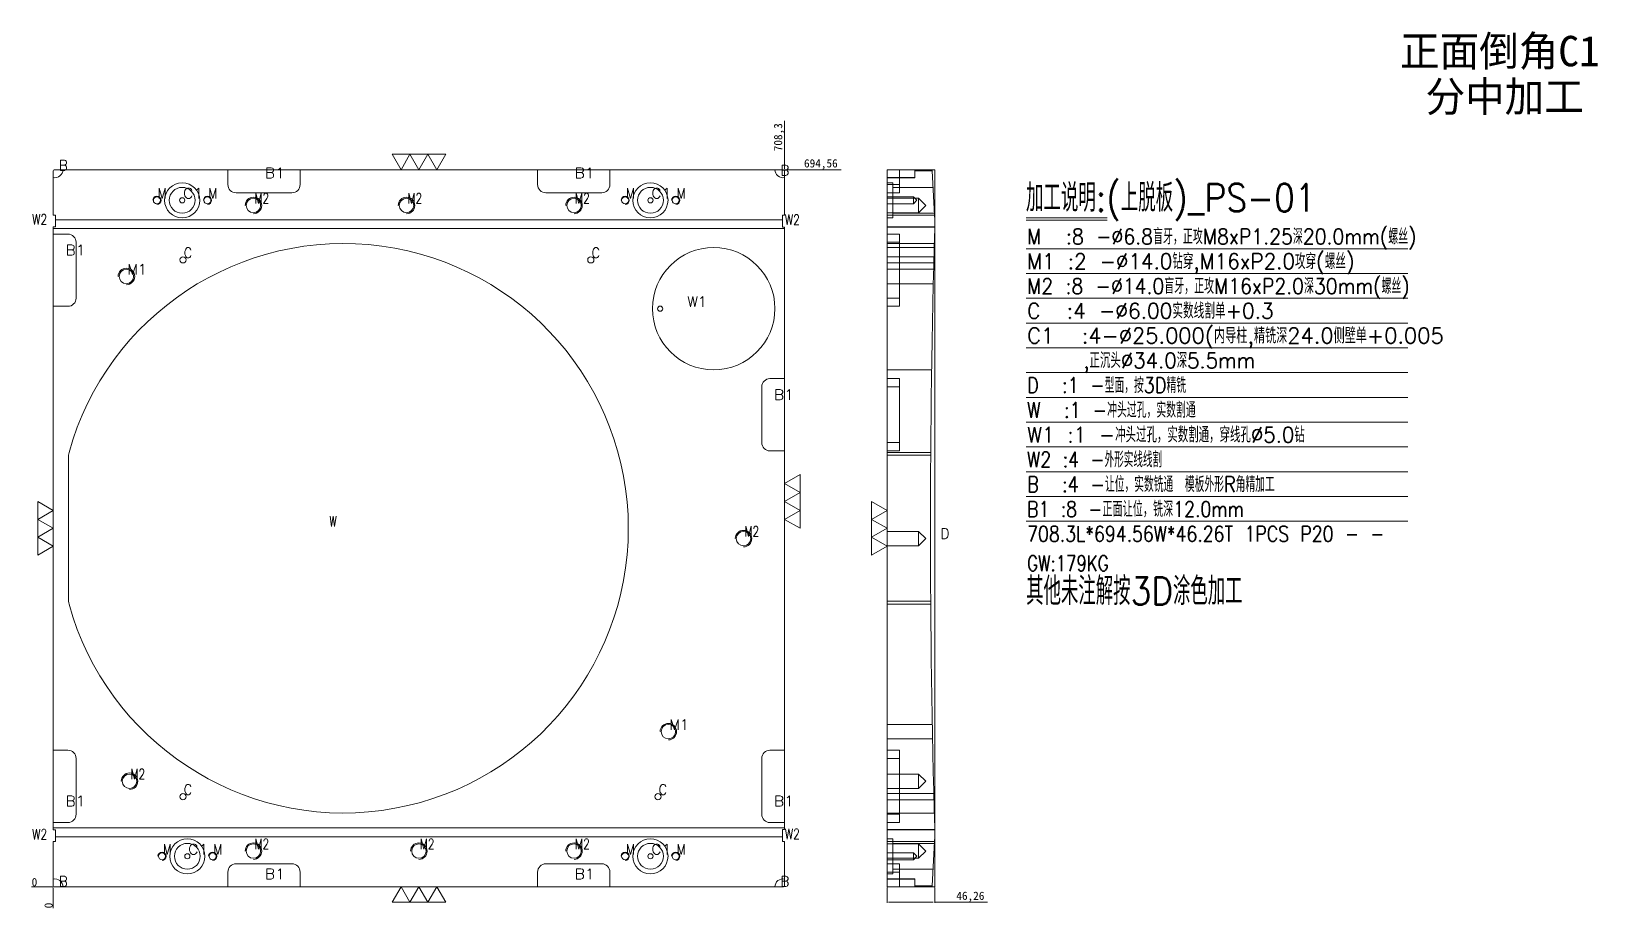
# Model space of a CAD drawing. Header units: millimetres. Extents: x 10466 to 11983, y 48763 to 49612.
import ezdxf
from ezdxf.enums import TextEntityAlignment as Align

# ---------------------------------------------------------------- set-up
doc = ezdxf.new("R2010")
doc.units = ezdxf.units.MM
doc.linetypes.add('DASHED', pattern=[0])
for name, color, linetype in [('dim', 4, 'Continuous'), ('PS', 7, 'Continuous'), ('PS_W', 1, 'Continuous')]:
    doc.layers.add(name, color=color, linetype=linetype)
doc.styles.add('_PUG_ERP', font='txt')
doc.styles.add('chinesef_fs', font='txt.shx', dxfattribs={"bigfont": 'gbcbig.shx'})
doc.dimstyles.new('_PUG_ERP', dxfattribs={"dimtxt": 8, "dimasz": 1.5, "dimexe": 0.5, "dimexo": 0.5, "dimgap": 0.5, "dimtad": 1, "dimtxsty": '_PUG_ERP', "dimblk": 'CLOSEDBLANK', "dimcen": 0, "dimclrd": 4, "dimclre": 4, "dimclrt": 3, "dimazin": 3, "dimtfac": 1, "dimtmove": 0, "dimatfit": 3, "dimldrblk": 'CLOSEDBLANK', "dimlwd": 9, "dimlwe": 9})

# ---------------------------------------------------------------- blocks, each defined once
blk = doc.blocks.new('*D733')
at = {"layer": 'Defpoints', "color": 0}
for p in [(11195.8, 49478.3), (11210.8, 49478.3), (10487.5, 48783.7)]:
    blk.add_point(p, dxfattribs=at)
at = {"layer": 'dim', "color": 4, "lineweight": 9}
for p, q in [((11196.3, 49478.3), (11204.8, 49478.3)), ((11204.8, 49478.3), (11207.8, 49478.3)), ((11207.8, 49478.3), (11250.5, 49478.3))]:
    blk.add_line(p, q, dxfattribs=at)
at = {"layer": 'dim', "color": 3, "lineweight": 13, "insert": (11230.9, 49483.5), "char_height": 8, "attachment_point": 5, "style": '_PUG_ERP'}
blk.add_mtext('694,56', dxfattribs=at)
blk = doc.blocks.new('_ClosedBlank')
blk = doc.blocks.new('*D734')
at = {"layer": 'Defpoints', "color": 0}
for p in [(10472.5, 48783.7), (10487.5, 48783.7), (10487.5, 48783.7)]:
    blk.add_point(p, dxfattribs=at)
at = {"layer": 'dim', "color": 4, "lineweight": 9}
blk.add_line((10487, 48783.7), (10466.6, 48783.7), dxfattribs=at)
at = {"layer": 'dim', "color": 3, "lineweight": 13, "insert": (10469.3, 48788.2), "char_height": 8, "attachment_point": 5, "style": '_PUG_ERP'}
blk.add_mtext('0', dxfattribs=at)
blk = doc.blocks.new('*D735')
at = {"layer": 'Defpoints', "color": 0}
for p in [(10487.5, 48783.7), (10487.5, 48783.7), (10487.5, 48768.7)]:
    blk.add_point(p, dxfattribs=at)
at = {"layer": 'dim', "color": 4, "lineweight": 9}
blk.add_line((10487.5, 48783.2), (10487.5, 48762.9), dxfattribs=at)
at = {"layer": 'dim', "color": 3, "lineweight": 13, "insert": (10483, 48765.6), "char_height": 8, "attachment_point": 5, "rotation": 90, "style": '_PUG_ERP'}
blk.add_mtext('0', dxfattribs=at)
blk = doc.blocks.new('*D736')
at = {"layer": 'Defpoints', "color": 0}
for p in [(11195.8, 49493.3), (11195.8, 49478.3), (10487.5, 48783.7)]:
    blk.add_point(p, dxfattribs=at)
at = {"layer": 'dim', "color": 4, "lineweight": 9}
for p, q in [((11195.8, 49490.3), (11195.8, 49525.8)), ((11195.8, 49487.3), (11195.8, 49490.3)), ((11195.8, 49478.8), (11195.8, 49487.3))]:
    blk.add_line(p, q, dxfattribs=at)
at = {"layer": 'dim', "color": 3, "lineweight": 13, "insert": (11190.5, 49509.8), "char_height": 8, "attachment_point": 5, "rotation": 90, "style": '_PUG_ERP'}
blk.add_mtext('708,3', dxfattribs=at)
blk = doc.blocks.new('*D737')
at = {"layer": 'Defpoints', "color": 0}
for p in [(11295, 48783.7), (11341.3, 48783.7), (11341.3, 48768.7)]:
    blk.add_point(p, dxfattribs=at)
at = {"layer": 'dim', "color": 4, "lineweight": 9}
for p, q in [((11295, 48783.2), (11295, 48768.2)), ((11341.3, 48783.2), (11341.3, 48768.2)), ((11296.5, 48768.7), (11339.8, 48768.7)), ((11341.3, 48768.7), (11392.2, 48768.7))]:
    blk.add_line(p, q, dxfattribs=at)
at = {"layer": 'dim', "color": 3, "lineweight": 13, "insert": (11375.7, 48774), "char_height": 8, "attachment_point": 5, "style": '_PUG_ERP'}
blk.add_mtext('46,26', dxfattribs=at)

msp = doc.modelspace()

# ---------------------------------------------------------------- linework, layer by layer
at = {"layer": 'dim', "color": 8, "linetype": 'Continuous', "lineweight": 18}
for p, q in [((11429.874, 49431.835), (11508.12, 49431.835)), ((11429.874, 49429.585), (11508.12, 49429.585)), ((11429.874, 49401.835), (11799.234, 49401.835)), ((11429.874, 49377.835), (11799.234, 49377.835)), ((11429.874, 49353.835), (11799.234, 49353.835)), ((11429.874, 49353.835), (11799.234, 49353.835)), ((11429.874, 49329.835), (11799.234, 49329.835)), ((11429.874, 49305.835), (11799.234, 49305.835)), ((11429.874, 49281.835), (11799.234, 49281.835)), ((11429.874, 49257.835), (11799.234, 49257.835)), ((11429.874, 49233.835), (11799.234, 49233.835)), ((11429.874, 49209.835), (11799.234, 49209.835)), ((11429.874, 49185.835), (11799.234, 49185.835)), ((11429.874, 49161.835), (11799.234, 49161.835)), ((11429.874, 49137.835), (11799.234, 49137.835))]:
    msp.add_line(p, q, dxfattribs=at)
at = {"layer": 'dim', "lineweight": 13}
for points in [[(10867.604, 49493.279), (10858.944, 49478.279), (10850.284, 49493.279), (10841.623, 49478.279), (10832.963, 49493.279), (10824.303, 49478.279), (10815.643, 49493.279), (10867.604, 49493.279)], [(11210.773, 49131), (11195.773, 49139.66), (11210.773, 49148.321), (11195.773, 49156.981), (11210.773, 49165.641), (11195.773, 49174.301), (11210.773, 49182.962), (11210.773, 49131)], [(10472.473, 49156.981), (10487.473, 49148.321), (10472.473, 49139.66), (10487.473, 49131), (10472.473, 49122.34), (10487.473, 49113.679), (10472.473, 49105.019), (10472.473, 49156.981)], [(11280.016, 49156.981), (11295.016, 49148.321), (11280.016, 49139.66), (11295.016, 49131), (11280.016, 49122.34), (11295.016, 49113.679), (11280.016, 49105.019), (11280.016, 49156.981)], [(10815.643, 48768.721), (10824.303, 48783.721), (10832.963, 48768.721), (10841.623, 48783.721), (10850.284, 48768.721), (10858.944, 48783.721), (10867.604, 48768.721), (10815.643, 48768.721)]]:
    msp.add_lwpolyline(points, close=True, dxfattribs=at)
at = {"layer": 'dim', "color": 252, "linetype": 'DASHED', "lineweight": 13, "ltscale": 0.2}
msp.add_lwpolyline([(11295.016, 48783.721), (11341.272, 48783.721), (11341.272, 49478.279), (11295.016, 49478.279)], close=True, dxfattribs=at)
at = {"layer": 'PS', "color": 2, "linetype": 'Continuous', "lineweight": 18}
for p, q in [((10487.473, 49477.229), (10487.473, 49470.73)), ((10487.473, 49434.329), (10487.473, 49470.73)), ((10496.963, 49478.279), (10488.523, 49478.279)), ((10496.963, 49478.279), (10656.623, 49478.279)), ((10726.623, 49478.279), (10656.623, 49478.279)), ((10726.623, 49478.279), (10956.623, 49478.279)), ((11026.623, 49478.279), (10956.623, 49478.279)), ((11026.623, 49478.279), (11186.283, 49478.279)), ((11194.723, 49478.279), (11186.283, 49478.279)), ((11195.773, 49470.73), (11195.773, 49477.229)), ((11195.773, 49470.73), (11195.773, 49434.329)), ((11322.016, 49478.279), (11295.016, 49478.279)), ((11322.016, 49470.73), (11295.016, 49470.73)), ((11322.016, 49478.279), (11338.586, 49478.279)), ((11338.586, 49478.279), (11338.641, 49477.229)), ((11340.889, 49434.329), (11338.641, 49477.229)), ((10487.473, 49416), (10487.473, 49423.129)), ((11195.773, 49422.629), (11195.773, 49276)), ((11341.124, 49429.846), (11340.889, 49434.329)), ((10487.473, 49416), (10487.473, 49346)), ((10487.473, 48916), (10487.473, 49346)), ((11195.773, 49206), (11195.773, 49276)), ((11195.773, 49206), (11195.773, 48916)), ((10487.473, 48916), (10487.473, 48846)), ((11195.773, 48846), (11195.773, 48916)), ((10487.473, 48838.871), (10487.473, 48846)), ((11195.773, 48846), (11195.773, 48839.371)), ((11340.889, 48827.671), (11341.124, 48832.154)), ((10487.473, 48791.27), (10487.473, 48827.671)), ((11195.773, 48827.671), (11195.773, 48791.27)), ((11338.641, 48784.771), (11340.889, 48827.671)), ((10487.473, 48791.27), (10487.473, 48784.771)), ((11195.773, 48784.771), (11195.773, 48791.27)), ((11322.016, 48791.27), (11295.016, 48791.27)), ((11338.586, 48783.721), (11338.641, 48784.771)), ((10488.523, 48783.721), (10496.963, 48783.721)), ((10496.963, 48783.721), (10656.623, 48783.721)), ((10656.623, 48783.721), (10726.623, 48783.721)), ((10726.623, 48783.721), (10956.623, 48783.721)), ((10956.623, 48783.721), (11026.623, 48783.721)), ((11026.623, 48783.721), (11186.283, 48783.721)), ((11186.283, 48783.721), (11194.723, 48783.721)), ((11295.016, 48783.721), (11322.016, 48783.721)), ((11338.586, 48783.721), (11322.016, 48783.721))]:
    msp.add_line(p, q, dxfattribs=at)
at = {"layer": 'PS', "color": 31, "linetype": 'Continuous', "lineweight": 18}
for p, q in [((10656.623, 49478.279), (10656.623, 49464)), ((10726.623, 49464), (10726.623, 49478.279)), ((10956.623, 49478.279), (10956.623, 49464)), ((11026.623, 49464), (11026.623, 49478.279)), ((11322.016, 49478.279), (11322.016, 49477.229)), ((11322.016, 49470.73), (11322.016, 49477.229)), ((10664.623, 49456), (10718.623, 49456)), ((10964.623, 49456), (11018.623, 49456)), ((10501.623, 49416), (10487.473, 49416)), ((10509.623, 49354), (10509.623, 49408)), ((10487.473, 49346), (10501.623, 49346)), ((11195.773, 49276), (11181.623, 49276)), ((11307.016, 49276), (11295.016, 49276)), ((11307.016, 49206), (11307.016, 49276)), ((11173.623, 49268), (11173.623, 49214)), ((11181.623, 49206), (11195.773, 49206)), ((11295.016, 49206), (11307.016, 49206)), ((10501.623, 48916), (10487.473, 48916)), ((10509.623, 48854), (10509.623, 48908)), ((11173.623, 48908), (11173.623, 48854)), ((11195.773, 48916), (11181.623, 48916)), ((11307.016, 48916), (11295.016, 48916)), ((11307.016, 48846), (11307.016, 48916)), ((10487.473, 48846), (10501.623, 48846)), ((11181.623, 48846), (11195.773, 48846)), ((11295.016, 48846), (11307.016, 48846)), ((10718.623, 48806), (10664.623, 48806)), ((11018.623, 48806), (10964.623, 48806)), ((10656.623, 48798), (10656.623, 48783.721)), ((10726.623, 48783.721), (10726.623, 48798)), ((10956.623, 48798), (10956.623, 48783.721)), ((11026.623, 48783.721), (11026.623, 48798)), ((11322.016, 48784.771), (11322.016, 48791.27)), ((11322.016, 48783.721), (11322.016, 48784.771))]:
    msp.add_line(p, q, dxfattribs=at)
at = {"layer": 'PS', "color": 56, "linetype": 'Continuous', "lineweight": 18}
for p, q in [((11295.016, 49470.73), (11295.016, 49478.279)), ((11295.016, 49470.73), (11295.016, 49434.329)), ((11295.016, 49422.629), (11295.016, 49434.329)), ((11295.016, 49422.629), (11295.016, 49276)), ((11295.016, 49276), (11295.016, 49268)), ((11295.016, 49268), (11295.016, 49214)), ((11295.016, 49214), (11295.016, 49206)), ((11295.016, 49206), (11295.016, 48916)), ((11295.016, 48916), (11295.016, 48908)), ((11295.016, 48908), (11295.016, 48854)), ((11295.016, 48854), (11295.016, 48846)), ((11295.016, 48846), (11295.016, 48839.371)), ((11295.016, 48839.371), (11295.016, 48827.671)), ((11295.016, 48827.671), (11295.016, 48791.27)), ((11295.016, 48791.27), (11295.016, 48783.721))]:
    msp.add_line(p, q, dxfattribs=at)
at = {"layer": 'PS', "color": 31, "linetype": 'DASHED', "lineweight": 13, "ltscale": 0.895629}
for p, q in [((11295.016, 49470.589), (11322.016, 49470.589)), ((11307.016, 49478.279), (11307.016, 49464)), ((11322.016, 49470.73), (11322.016, 49470.589)), ((11300.516, 49465.7), (11295.016, 49465.7)), ((11295.016, 49456), (11307.016, 49456)), ((11300.516, 49448.7), (11300.516, 49465.7)), ((11307.016, 49456), (11307.016, 49464)), ((11300.516, 49431.7), (11300.516, 49448.7)), ((11295.016, 49431.7), (11300.516, 49431.7)), ((11307.016, 49416), (11295.016, 49416)), ((11307.016, 49408), (11307.016, 49416)), ((11307.016, 49408), (11307.016, 49354)), ((11295.016, 49346), (11307.016, 49346)), ((11307.016, 49346), (11307.016, 49354)), ((11300.516, 48830.3), (11295.016, 48830.3)), ((11300.516, 48813.3), (11300.516, 48830.3)), ((11307.016, 48806), (11295.016, 48806)), ((11300.516, 48796.3), (11300.516, 48813.3)), ((11307.016, 48798), (11307.016, 48806)), ((11295.016, 48796.3), (11300.516, 48796.3)), ((11322.016, 48791.411), (11295.016, 48791.411)), ((11307.016, 48798), (11307.016, 48783.721)), ((11322.016, 48791.411), (11322.016, 48791.27))]:
    msp.add_line(p, q, dxfattribs=at)
at = {"layer": 'PS', "color": 155, "linetype": 'Continuous', "lineweight": 18}
for p, q in [((11338.641, 49477.229), (11322.016, 49477.229)), ((11307.016, 49268), (11295.016, 49268)), ((11295.016, 49214), (11307.016, 49214)), ((11307.016, 48908), (11295.016, 48908)), ((11295.016, 48854), (11307.016, 48854)), ((11322.016, 48784.771), (11338.641, 48784.771))]:
    msp.add_line(p, q, dxfattribs=at)
at = {"layer": 'PS', "color": 155, "linetype": 'DASHED', "lineweight": 13, "ltscale": 0.895629}
for p, q in [((11307.016, 49464), (11295.016, 49464)), ((11195.773, 49421.304), (10487.473, 49421.304)), ((11295.016, 49408), (11307.016, 49408)), ((11307.016, 49354), (11295.016, 49354)), ((11337.284, 49204.453), (11295.016, 49204.453)), ((11337.264, 49201.79), (11295.016, 49201.79)), ((11337.264, 49060.277), (11295.016, 49060.277)), ((11337.284, 49057.478), (11295.016, 49057.478)), ((11195.773, 48840.696), (10487.473, 48840.696)), ((11295.016, 48798), (11307.016, 48798))]:
    msp.add_line(p, q, dxfattribs=at)
at = {"layer": 'PS', "color": 5, "linetype": 'DASHED', "lineweight": 13, "ltscale": 0.895629}
for p, q in [((11320.596, 49452.103), (11295.016, 49452.103)), ((11323.999, 49448.7), (11320.596, 49452.103)), ((11320.596, 49452.103), (11320.596, 49445.297)), ((11325.596, 49450.703), (11295.016, 49450.703)), ((11295.016, 49445.297), (11320.596, 49445.297)), ((11295.016, 49436.697), (11325.596, 49436.697)), ((11320.596, 49445.297), (11323.999, 49448.7)), ((11332.599, 49443.7), (11325.596, 49450.703)), ((11325.596, 49450.703), (11325.596, 49436.697)), ((11325.596, 49436.697), (11332.599, 49443.7)), ((11340.163, 49381.937), (11295.016, 49381.937)), ((11295.016, 49367.931), (11339.821, 49367.931)), ((11325.596, 49128.003), (11295.016, 49128.003)), ((11332.599, 49121), (11325.596, 49128.003)), ((11325.596, 49128.003), (11325.596, 49113.997)), ((11325.596, 49113.997), (11332.599, 49121)), ((11295.016, 49113.997), (11325.596, 49113.997)), ((11338.818, 48941.031), (11295.016, 48941.031)), ((11295.016, 48927.025), (11339.094, 48927.025)), ((11325.596, 48892.975), (11295.016, 48892.975)), ((11332.599, 48885.972), (11325.596, 48892.975)), ((11325.596, 48892.975), (11325.596, 48878.969)), ((11295.016, 48878.969), (11325.596, 48878.969)), ((11325.596, 48878.969), (11332.599, 48885.972)), ((11325.596, 48825.303), (11295.016, 48825.303)), ((11320.596, 48816.703), (11295.016, 48816.703)), ((11323.999, 48813.3), (11320.596, 48816.703)), ((11320.596, 48816.703), (11320.596, 48809.897)), ((11332.599, 48818.3), (11325.596, 48825.303)), ((11325.596, 48825.303), (11325.596, 48811.297)), ((11325.596, 48811.297), (11332.599, 48818.3)), ((11295.016, 48811.297), (11325.596, 48811.297)), ((11295.016, 48809.897), (11320.596, 48809.897)), ((11320.596, 48809.897), (11323.999, 48813.3))]:
    msp.add_line(p, q, dxfattribs=at)
at = {"layer": 'PS', "color": 42, "linetype": 'Continuous', "lineweight": 18}
for centre, radius in [((10587.873, 49448.7), 3.403), ((10612.373, 49448.7), 17), ((10612.373, 49448.7), 12.5), ((10636.873, 49448.7), 3.403), ((11041.373, 49448.7), 3.403), ((11065.873, 49448.7), 17), ((11065.873, 49448.7), 12.5), ((11090.373, 49448.7), 3.403), ((10612.373, 49448.7), 2.5), ((10681.373, 49443.7), 7.003), ((10829.623, 49443.7), 7.003), ((10991.873, 49443.7), 7.003), ((11065.873, 49448.7), 2.5), ((10558.363, 49374.934), 7.003), ((11075.273, 49343.721), 2.5), ((11156.023, 49121), 7.003), ((11083.2, 48934.028), 7.003), ((10561.384, 48885.972), 7.003), ((10617.373, 48813.3), 17), ((11065.873, 48813.3), 17), ((10592.873, 48813.3), 3.403), ((10617.373, 48813.3), 12.5), ((10617.373, 48813.3), 2.5), ((10641.873, 48813.3), 3.403), ((10681.373, 48818.3), 7.003), ((10841.623, 48818.3), 7.003), ((10991.873, 48818.3), 7.003), ((11041.373, 48813.3), 3.403), ((11065.873, 48813.3), 12.5), ((11065.873, 48813.3), 2.5), ((11090.373, 48813.3), 3.403)]:
    msp.add_circle(centre, radius, dxfattribs=at)
at = {"layer": 'PS', "color": 2, "linetype": 'Continuous', "lineweight": 18}
for centre, radius, start, end in [((10488.523, 49477.229), 1.05, 90, 180), ((11194.723, 49477.229), 1.05, 0, 90), ((21337.014, 49131), 10000, 178.336445, 181.663552), ((11237.637, 49424.313), 103.635, 359.069082, 3.0606), ((11237.637, 49424.313), 103.635, 358.336445, 359.069082), ((11237.637, 48837.687), 103.635, 356.939574, 0.931091), ((11237.637, 48837.687), 103.635, 0.931091, 1.663552), ((10488.523, 48784.771), 1.05, 180, 270), ((11194.723, 48784.771), 1.05, 270, 0)]:
    msp.add_arc(centre, radius, start, end, dxfattribs=at)
at = {"layer": 'PS', "color": 31, "linetype": 'Continuous', "lineweight": 18}
for centre, start, end in [((10488.969, 49478.589), 259.222151, 357.779261), ((11194.277, 49478.589), 182.220739, 280.777849), ((10664.623, 49464), 180, 270), ((10718.623, 49464), 270, 0), ((10964.623, 49464), 180, 270), ((11018.623, 49464), 270, 0), ((10501.623, 49408), 0, 90), ((10501.623, 49354), 270, 0), ((11181.623, 49268), 90, 180), ((11181.623, 49214), 180, 270), ((10501.623, 48908), 0, 90), ((11181.623, 48908), 90, 180), ((10501.623, 48854), 270, 0), ((11181.623, 48854), 180, 270), ((10664.623, 48798), 90, 180), ((10718.623, 48798), 0, 90), ((10964.623, 48798), 90, 180), ((11018.623, 48798), 0, 90), ((10488.969, 48783.411), 2.220739, 100.777849), ((11194.277, 48783.411), 79.222151, 177.779261)]:
    msp.add_arc(centre, 8, start, end, dxfattribs=at)
at = {"layer": 'PS', "color": 42, "linetype": 'Continuous', "lineweight": 13}
for centre, radius in [((10587.873, 49448.7), 4), ((10636.873, 49448.7), 4), ((10681.373, 49443.7), 8), ((10829.623, 49443.7), 8), ((10991.873, 49443.7), 8), ((11041.373, 49448.7), 4), ((11090.373, 49448.7), 4), ((10558.363, 49374.934), 8), ((11156.023, 49121), 8), ((11083.2, 48934.028), 8), ((10561.384, 48885.972), 8), ((10592.873, 48813.3), 4), ((10641.873, 48813.3), 4), ((10681.373, 48818.3), 8), ((10841.623, 48818.3), 8), ((10991.873, 48818.3), 8), ((11041.373, 48813.3), 4), ((11090.373, 48813.3), 4)]:
    msp.add_arc(centre, radius, 270, 180, dxfattribs=at)
at = {"layer": 'PS', "color": 155, "linetype": 'DASHED', "lineweight": 13, "ltscale": 0.895629}
for points, degree in [([(10489.673, 49429.846), (11193.623, 49429.846)], 1), ([(11193.623, 48832.154), (10958.973, 48832.154), (10724.323, 48832.154), (10489.673, 48832.154)], 3)]:
    msp.add_open_spline(points, degree=degree, dxfattribs=at)
at = {"layer": 'PS_W', "color": 1, "linetype": 'DASHED', "lineweight": 13, "ltscale": 0.895629}
for p, q in [((11339.481, 49461.2), (11300.516, 49461.2)), ((11295.016, 49423.129), (11341.265, 49423.129)), ((11300.516, 49436.2), (11340.791, 49436.2)), ((11340.818, 49406.8), (11295.016, 49406.8)), ((11340.715, 49403.05), (11295.016, 49403.05)), ((11340.473, 49394), (11295.016, 49394)), ((11295.016, 49388), (11340.317, 49388)), ((11295.016, 49284.45), (11338.191, 49284.45)), ((11340.317, 48874), (11295.016, 48874)), ((11295.016, 48868), (11340.473, 48868)), ((11295.016, 48855.2), (11340.818, 48855.2)), ((11295.016, 48838.871), (11341.265, 48838.871)), ((11340.791, 48825.8), (11300.516, 48825.8)), ((11300.516, 48800.8), (11339.481, 48800.8))]:
    msp.add_line(p, q, dxfattribs=at)
at = {"layer": 'PS_W', "color": 1, "linetype": 'Continuous', "lineweight": 18}
for p, q in [((10487.473, 49434.329), (10489.673, 49434.329)), ((10489.673, 49423.129), (10487.473, 49423.129)), ((10489.673, 49423.129), (10489.673, 49434.329)), ((11193.623, 49422.629), (11193.623, 49434.329)), ((11195.773, 49434.329), (11193.623, 49434.329)), ((11193.623, 49422.629), (11195.773, 49422.629)), ((11340.889, 49434.329), (11295.016, 49434.329)), ((11341.258, 49422.629), (11295.016, 49422.629)), ((10489.673, 48838.871), (10487.473, 48838.871)), ((10489.673, 48827.671), (10489.673, 48838.871)), ((11193.623, 48839.371), (11193.623, 48827.671)), ((11195.773, 48839.371), (11193.623, 48839.371)), ((11295.016, 48839.371), (11341.258, 48839.371)), ((10487.473, 48827.671), (10489.673, 48827.671)), ((11193.623, 48827.671), (11195.773, 48827.671)), ((11295.016, 48827.671), (11340.889, 48827.671))]:
    msp.add_line(p, q, dxfattribs=at)
at = {"layer": 'PS_W', "color": 1, "lineweight": 13}
msp.add_lwpolyline([(10502.423, 49201.79), (10502.423, 49060.277, 0.06756219), (10502.803, 49057.478, 7.37037218), (10502.785, 49204.453)], format="xyb", dxfattribs=at)
msp.add_lwpolyline([(11127.123, 49284.45, 0.99992004), (11127.123, 49403.05, 0.99991983)], format="xyb", close=True, dxfattribs=at)
at = {"layer": 'PS_W', "color": 1, "linetype": 'Continuous', "lineweight": 18}
for centre in [(10613.123, 49391), (11008.123, 49391), (10613.123, 48871), (11073.123, 48871)]:
    msp.add_circle(centre, 3, dxfattribs=at)
msp.add_arc((10512.423, 49201.79), 10, 164.554069, 180, dxfattribs=at)

# ---------------------------------------------------------------- texts
at = {"layer": 'dim'}
for s, p in [('正面倒角C1', (11888.481, 49593.682)), ('分中加工', (11893.14, 49549.66))]:
    msp.add_text(s, height=29.4613, dxfattribs=at).set_placement(p, align=Align.MIDDLE)
at = {"layer": 'dim', "color": 4, "lineweight": 13, "style": 'chinesef_fs'}
for s, height, width, p in [('B', 10, 0.9609, (10492.933, 49477.596)), ('B', 10, 0.9609, (11191.743, 49472.798)), ('B1', 10, 1.1106, (10692.338, 49470.302)), ('B1', 10, 1.1106, (10992.338, 49470.302)), ('加工说明:(上脱板)_PS-01', 27, 0.8704, (11429.491, 49437.71)), ('M', 10, 0.8408, (10588.668, 49450.552)), ('C1', 10, 1.1106, (10613.169, 49450.553)), ('M', 10, 0.8408, (10637.668, 49450.552)), ('M2', 10, 0.7599, (10682.248, 49445.592)), ('M2', 10, 0.7599, (10830.498, 49445.592)), ('M2', 10, 0.7599, (10992.748, 49445.592)), ('M', 10, 0.8408, (11042.168, 49450.552)), ('C1', 10, 1.1106, (11066.669, 49450.553)), ('M', 10, 0.8408, (11091.168, 49450.552)), ('W2', 10, 0.7599, (10467.223, 49425.141)), ('W2', 10, 0.7599, (11196.121, 49424.891)), ('M  :8 -%%c6.8盲牙，正攻M8xP1.25深20.0mm(螺丝)', 15, 0.8929, (11430.669, 49406.099)), ('B1', 10, 1.1106, (10499.263, 49395.412)), ('C', 10, 0.8969, (10613.898, 49392.842)), ('C', 10, 0.8969, (11008.898, 49392.842)), ('M1 :2 -%%c14.0钻穿,M16xP2.0攻穿(螺丝)', 15, 0.9446, (11430.669, 49382.099)), ('M1', 10, 0.9957, (10559.238, 49376.826)), ('M2 :8 -%%c14.0盲牙，正攻M16xP2.0深30mm(螺丝)', 15, 0.892, (11430.669, 49358.099)), ('W1', 10, 0.9957, (11101.645, 49345.562)), ('C1  :4-%%c25.000(内导柱,精铣深24.0侧壁单+0.005', 15, 0.9963, (11430.669, 49310.099)), ('    ,正沉头%%c34.0深5.5mm', 15, 0.9355, (11430.669, 49286.099)), ('D  :1 -型面，按3D精铣', 15, 0.8387, (11430.669, 49262.099)), ('B1', 10, 1.1106, (11185.413, 49255.412)), ('B  :4 -让位，实数铣通 模板外形R角精加工', 15, 0.8407, (11430.669, 49166.099)), ('B1 :8 -正面让位，铣深12.0mm', 15, 0.8177, (11430.669, 49142.099)), ('W', 10, 0.6727, (10755.082, 49132.812)), ('708.3L*694.56W*46.26T 1PCS P20 - - ', 15, 0.819, (11430.669, 49118.099)), ('M2', 10, 0.7599, (11156.898, 49122.892)), ('D', 10, 0.9609, (11346.875, 49120.909)), ('GW:179KG ', 15, 0.7823, (11430.669, 49089.599)), ('M1', 10, 0.9957, (11084.075, 48935.92)), ('M2', 10, 0.7599, (10562.259, 48887.864)), ('C', 10, 0.8969, (10613.898, 48872.842)), ('C', 10, 0.8969, (11073.898, 48872.842)), ('B1', 10, 1.1106, (10499.263, 48861.812)), ('B1', 10, 1.1106, (11185.413, 48861.812)), ('W2', 10, 0.7599, (10467.223, 48829.683)), ('M2', 10, 0.7599, (10682.248, 48820.192)), ('M2', 10, 0.7599, (10842.498, 48820.192)), ('M2', 10, 0.7599, (10992.748, 48820.192)), ('W2', 10, 0.7599, (11196.121, 48829.933)), ('M', 10, 0.8408, (10593.668, 48815.152)), ('C1', 10, 1.1106, (10618.169, 48815.153)), ('M', 10, 0.8408, (10642.668, 48815.152)), ('M', 10, 0.8408, (11042.168, 48815.152)), ('C1', 10, 1.1106, (11066.669, 48815.153)), ('M', 10, 0.8408, (11091.168, 48815.152)), ('B1', 10, 1.1106, (10692.338, 48791.273)), ('B1', 10, 1.1106, (10992.338, 48791.273)), ('B', 10, 0.9609, (10492.933, 48783.978)), ('B', 10, 0.9609, (11191.743, 48783.978))]:
    msp.add_text(s, height=height, dxfattribs=dict(at, width=width)).set_placement(p)
at = {"layer": 'dim', "color": 1, "lineweight": 13, "style": 'chinesef_fs'}
for s, width, p in [('C  :4 -%%c6.00实数线割单+0.3', 0.9541, (11430.669, 49334.099)), ('W  :1 -冲头过孔，实数割通', 0.8466, (11430.669, 49238.099)), ('W1 :1 -冲头过孔，实数割通，穿线孔%%c5.0钻', 0.9361, (11430.669, 49214.099)), ('W2 :4 -外形实线线割', 0.8243, (11430.669, 49190.099))]:
    msp.add_text(s, height=15, dxfattribs=dict(at, width=width)).set_placement(p)
at = {"layer": 'dim', "color": 21, "lineweight": 13, "style": 'chinesef_fs', "width": 0.8663}
msp.add_text('其他未注解按3D涂色加工', height=27, dxfattribs=at).set_placement((11429.757, 49056.71))

# ---------------------------------------------------------------- dimensions: what is measured, and where the dimension line sits
at = {"layer": 'dim', "lineweight": 13}
for feature_location, offset, dtype, origin, picture, middle in [((11195.773, 49478.279), (0, 15), 1, (10487.473, 48783.721), '*D736', (11190.511, 49509.779)), ((11195.773, 49478.279), (15, 0), 0, (10487.473, 48783.721), '*D733', (11230.892, 49483.541)), ((10487.473404594, 48783.72122799), (-15, 0), 0, (10487.473404594, 48783.72122799), '*D734', (10469.306737928, 48788.22122799)), ((10487.473404594, 48783.72122799), (0, -15), 1, (10487.473404594, 48783.72122799), '*D735', (10482.973404594, 48765.554561323))]:
    dim = msp.add_ordinate_dim(feature_location=feature_location, offset=offset, dtype=dtype, origin=origin, dimstyle='_PUG_ERP', dxfattribs=at)
    dim.commit()
    dim.dimension.update_dxf_attribs({"geometry": picture, "text_midpoint": middle})
dim = msp.add_linear_dim(base=(11341.272, 48768.721), p1=(11295.016, 48783.721), p2=(11341.272, 48783.721), dimstyle='_PUG_ERP', dxfattribs=at)
dim.commit()
dim.dimension.update_dxf_attribs({"geometry": '*D737', "text_midpoint": (11375.657, 48768.721), "dimtype": 160})

doc.saveas('drawing.dxf')
